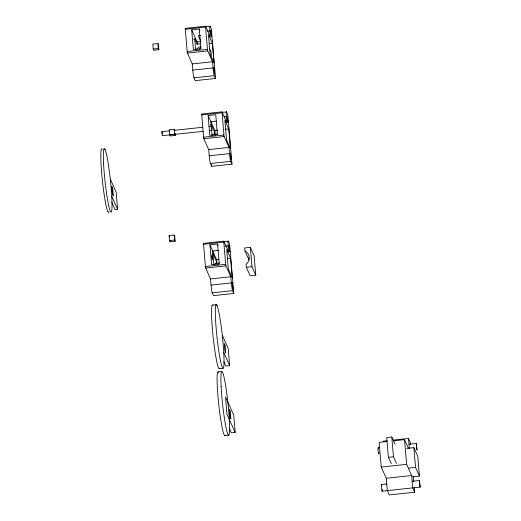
<?xml version="1.0" encoding="UTF-8"?>
<svg xmlns="http://www.w3.org/2000/svg" width="521" height="521" viewBox="0 0 521 521"><rect width="100%" height="100%" fill="white"/><g stroke="black" fill="none" stroke-linecap="round" stroke-linejoin="round"><path stroke-width="0.78" d="M211.904 256.234L211.936 255.798M212.444 259.399L212.438 259.745M212.444 259.51L212.399 259.855L212.223 259.295M205.417 26.74L210.106 26.239A6.408 0.547 83.9 0 0 209.93 30.863L210.458 37.043L205.528 26.154L207.579 50.524L212.555 61.752L213.076 67.932A6.408 0.547 83.9 0 0 214.3 75.662L215.557 78.456L195.245 80.631L193.994 77.844A6.408 0.547 83.9 0 1 192.77 70.114L192.249 63.933L187.273 52.699L185.229 28.323M222.011 111.859L224.017 136.202L228.993 147.43L229.52 153.61A6.408 0.547 83.9 0 0 230.738 161.341L231.995 164.135L211.689 166.316L210.432 163.522A6.408 0.547 83.9 0 1 209.208 155.792L208.687 149.612L203.711 138.378L201.66 114.014L222.011 111.859L226.895 122.722L226.368 116.541A6.408 0.547 83.9 0 1 226.544 111.917L221.855 112.419M211.402 126.336L211.839 130.406L211.428 126.343L209.006 126.59M386.882 483.996L381.307 484.608L382.036 491.212L412.691 487.877L414.644 492.228L389.259 494.95L387.305 490.606L386.256 478.252L381.235 467.077L379.138 442.368L387.07 441.515M419.372 480.557L420.134 487.122L419.425 480.505L412.267 481.274M199.615 49.215L200.754 47.222M217.902 264.525L219.615 262.324M169.885 130.791L161.901 131.65L162.305 135.694L203.066 131.351M162.357 135.714L162.402 135.173M382.075 491.192L382.114 489.584M416.259 443.436L416.982 450.059L416.299 443.456L409.115 444.205M216.261 134.757L217.511 133.174M212.106 256.215L212.014 255.902M379.763 447.357C376.006 445.846 379.386 457.282 378.969 452.515M185.268 28.362L205.574 26.18M185.229 29.287L205.541 27.105M199.296 29.02L200.976 48.792L193.363 49.612L191.682 29.84L199.296 29.02L199.921 30.4M207.586 31.117L209.93 30.863M200.565 35.395L198.28 35.636L200.93 41.537L197.12 41.941L191.682 29.84M157.889 43.549L152.809 44.096L153.233 49.039L153.786 50.283L158.866 49.736L158.449 44.793L157.889 43.549L158.306 48.492L158.866 49.736M153.233 49.039L158.306 48.492M209.214 43.575L212.34 43.236L214.02 63.008L210.113 54.314L208.433 34.549L212.34 43.236M187.117 51.527L207.43 49.345M187.365 53.07L207.671 50.895M192.249 63.933L212.555 61.752M192.77 70.114L213.076 67.932M193.994 77.844L214.3 75.662M201.673 114.965L221.979 112.783M208.12 115.519L215.74 114.705L217.413 134.47L209.8 135.291L208.12 115.519L214.815 130.413L215.251 135.551M224.023 116.795L226.368 116.541M216.241 121.152L210.914 121.725L211.48 128.446M174.887 130.471L174.327 129.234L169.253 129.775L169.67 134.718L170.23 135.961L175.303 135.414L175.128 133.298M173.877 130.361L202.617 127.28M169.67 134.718L174.75 134.171L175.303 135.414M209.455 130.667L211.852 130.406M214.815 130.413L217.863 130.087M225.652 129.254L228.778 128.915L230.458 148.687L226.55 139.999L224.87 120.227L228.778 128.915M203.561 137.205L223.867 135.024M203.802 138.749L224.115 136.574M104.265 149.488L105.053 149.403M208.687 149.612L228.993 147.43M209.208 155.792L229.52 153.61M210.432 163.522L230.738 161.341M110.296 179.113L116.144 192.06L117.616 209.37L115.076 209.637L111.826 202.441M169.078 235.609L174.151 235.062L174.711 236.306L175.134 241.249L170.054 241.79L169.494 240.552L169.078 235.609L169.638 236.847M169.494 240.552L174.574 240.005L175.134 241.249M228.361 241.223A6.408 0.547 83.9 0 0 228.191 245.853L228.712 252.027L223.835 241.171L203.47 243.346L205.528 267.69L210.504 278.924L211.031 285.098A6.408 0.547 83.9 0 0 212.249 292.828L213.506 295.622L233.812 293.44L229.618 244.017L228.361 241.223L223.678 241.731M203.49 244.271L223.796 242.096L223.835 241.171M217.557 244.01L219.237 263.782L211.624 264.596L209.943 244.831L217.557 244.01L218.175 245.391M225.065 246.186L228.191 245.853M218.827 250.38L212.731 251.037L213.838 264.088M250.321 247.332L244.694 247.937L244.948 250.907A8.329 8.03 -24.2 0 1 246.088 264.342L246.342 267.312L250.132 275.746L255.752 275.14L254.111 255.765L250.321 247.332L251.969 266.706L255.752 275.14M209.943 244.831L216.638 259.725L218.918 259.478M227.475 258.559L230.595 258.227L232.275 277.993L228.374 269.305L226.694 249.533L230.595 258.227M205.378 266.511L225.684 264.336L223.796 242.096M205.626 268.061L225.932 265.879L230.816 276.742L231.337 282.916A6.408 0.547 83.9 0 0 232.561 290.646L233.812 293.44M246.342 267.312L251.969 266.706M210.504 278.924L230.816 276.742M211.031 285.098L231.337 282.916M212.249 292.828L232.561 290.646M212.392 305.078L216.332 304.655M216.345 305.69L217.062 305.612M222.298 335.296L228.152 348.334L229.624 365.631L225.814 366.042L223.861 361.691M219.204 368.751L223.014 368.34A32.028 2.729 83.9 0 0 220.461 321.197A32.028 2.729 83.9 0 0 215.577 319.959A32.028 2.729 83.9 0 0 223.014 368.34M217.941 371.903L221.744 371.499M235.179 432.397L226.961 414.202L225.489 396.898L233.708 415.094L235.179 432.397L231.376 432.808L229.403 428.438M224.935 435.549L228.745 435.146M395.081 444.322L391.792 436.995L386.712 437.542L388.392 457.308L391.356 463.898M383.111 441.183L387.077 440.759M393.42 440.076L408.497 438.461L410.444 442.804L410.587 444.426M393.414 440.831L404.524 439.639L408.288 448.021M406.732 448.405L413.869 447.637L417.77 456.324L419.451 476.096L412.313 476.865M388.392 457.308L393.466 456.767L396.429 463.358M381.235 467.077L406.621 464.354L411.642 475.523L412.691 487.877M408.405 468.171L415.55 467.409L419.451 476.096M386.256 478.252L411.642 475.523M412.99 487.89L420.134 487.122M378.181 447.526L378.507 448.568M381.326 484.595L381.626 485.468M161.914 131.65L162.291 133.604M111.761 196.41L117.616 209.37M210.106 26.239L211.357 29.033L215.557 78.456M193.773 39.498A8.329 8.03 -24.2 0 1 194.704 38.808L197.355 44.702A8.329 8.03 -24.2 0 1 200.839 43.419M226.544 111.917L227.794 114.711L231.995 164.135M244.948 250.907L248.738 259.334A8.329 8.03 -24.2 0 1 249.162 259.569M223.763 352.593L229.624 365.631M225.919 265.847L225.684 264.336M212.027 255.889L212.132 256.339M212.158 256.436L212.216 256.801M212.197 259.197L212.138 258.833M212.242 256.957L212.438 258.839M212.106 258.676L211.936 257.146M413.869 447.637L415.55 467.409M413.27 476.018L413.752 481.691M414.234 487.363L414.644 492.228M408.497 438.461L409.35 448.496M404.524 439.639L406.621 464.354M391.792 436.995L393.466 456.767M248.608 257.856L248.738 259.334M211.617 130.029L212.086 135.571M211.552 164.695L211.689 166.316M216.638 259.725L217.003 264.069M197.12 41.941L197.355 44.702M194.704 38.808L195.649 49.892M174.327 129.234L174.75 134.171M174.151 235.062L174.574 240.005M169.937 240.383L170.054 241.79M211.943 257.166L211.917 256.794M212.438 258.97L212.457 259.445M212.034 254.489A8.329 8.03 -24.2 0 1 212.965 253.792L216.873 262.486A8.329 8.03 -24.2 0 0 214.724 264.447M109.045 211.669A32.028 2.729 83.9 0 1 102.5 181.523A32.028 2.729 83.9 0 1 102.214 149.104M225.111 435.38A32.028 2.729 83.9 0 1 218.586 402.713A32.028 2.729 83.9 0 1 218.573 372.365M219.777 368.015A32.028 2.729 83.9 0 1 213.239 337.868A32.028 2.729 83.9 0 1 212.952 305.449M210.21 125.177A8.329 8.03 -24.2 0 1 211.148 124.486L215.049 133.174A8.329 8.03 -24.2 0 0 212.9 135.141M209.559 49.078A8.329 8.03 -24.2 0 1 210.946 56.346M196.189 49.84A8.329 8.03 -24.2 0 1 200.852 46.473M189.533 28.395A6.408 0.547 83.9 0 1 189.794 28.421M210.738 30.817L211.546 36.965L210.849 30.355L210.738 30.817M213.884 67.88L214.698 74.034L214.001 67.417L213.884 67.88M227.176 116.496L227.99 122.65L227.293 116.033L227.176 116.496M230.321 153.565L231.135 159.713L230.412 153.096L230.321 153.565M228.993 245.801L229.807 251.956L229.11 245.339L228.993 245.801M232.145 282.87L232.952 289.025L232.262 282.408L232.145 282.87M230.23 411.401L229.396 409.552L230.022 416.969L230.862 418.819L230.23 411.401M112.666 188.374L111.826 186.518L112.458 193.936L113.291 195.785L112.666 188.374M225.085 345.514L224.251 343.652L224.877 351.069L225.717 352.932L225.085 345.514M103.575 163.744A32.028 2.729 83.9 0 0 111.012 212.132A32.028 2.729 83.9 0 0 108.453 164.994A32.028 2.729 83.9 0 0 103.575 163.744M221.125 386.523A32.028 2.729 83.9 0 0 228.55 435.152A32.028 2.729 83.9 0 0 226.062 388.282A32.028 2.729 83.9 0 0 221.125 386.523"/></g></svg>
